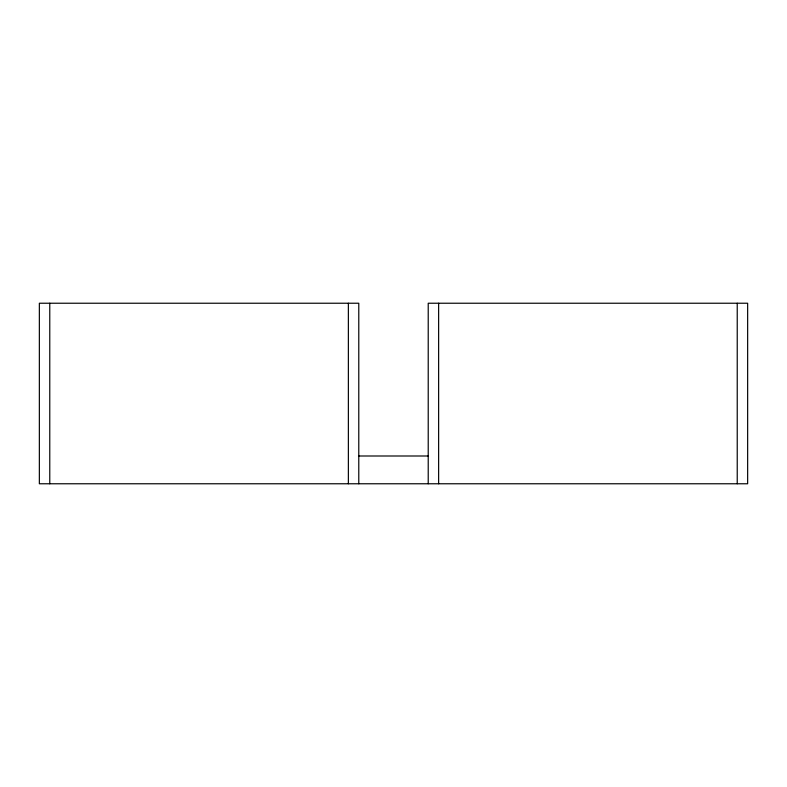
<?xml version="1.0" encoding="UTF-8"?>
<svg xmlns="http://www.w3.org/2000/svg" width="787" height="787" viewBox="0 0 787 787"><rect width="100%" height="100%" fill="white"/><g stroke="black" fill="none" stroke-linecap="round" stroke-linejoin="round"><path stroke-width="1.18" d="M358.498 455.998L428.502 455.998M737.232 303.231L737.232 483.769M438.634 303.231L438.634 483.769M428.217 483.769L428.217 303.231L747.65 303.231L747.65 483.769L39.35 483.769L39.35 303.231L358.783 303.231L358.783 483.769M348.366 303.231L348.366 483.769M49.768 303.231L49.768 483.769"/></g></svg>
